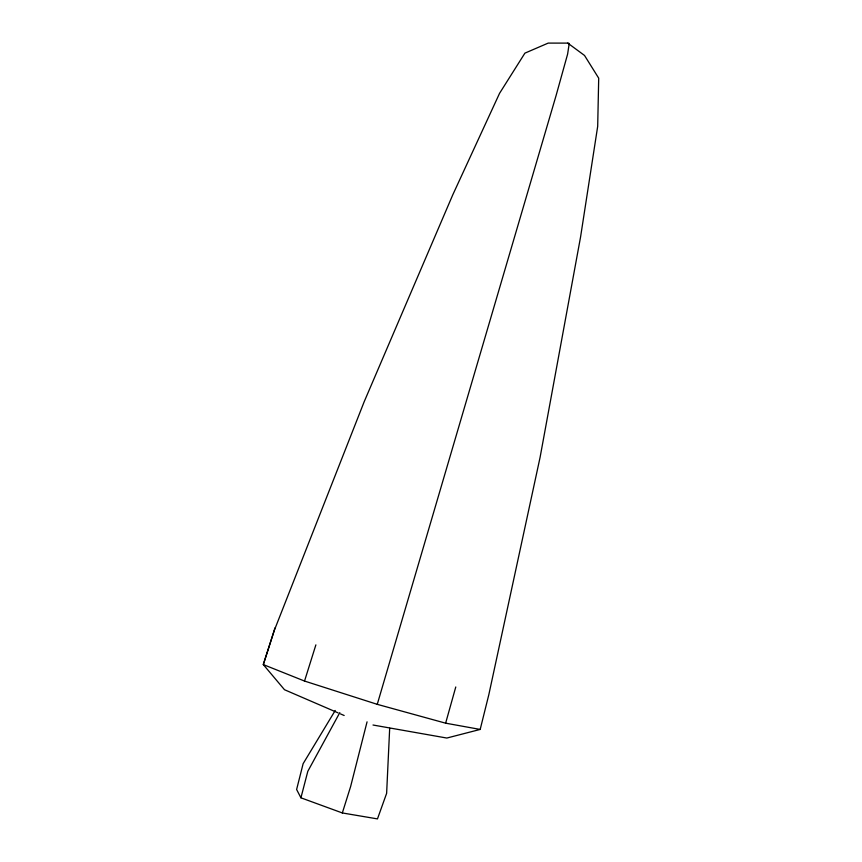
<?xml version="1.0" encoding="UTF-8"?>
<svg xmlns="http://www.w3.org/2000/svg" width="862" height="862" viewBox="0 0 862 862"><rect width="100%" height="100%" fill="white"/><g stroke="black" fill="none" stroke-linecap="round" stroke-linejoin="round"><path stroke-width="1.29" d="M389.678 728.293L386.629 793.342L377.47 818.9L342.333 812.952L300.924 797.813L296.614 789.495L303.133 763.678L335.232 710.482M373.009 725.017L446.828 738.044L480.188 729.435L488.829 694.675L540.097 457.291L580.568 236.985L597.689 126.348L598.702 78.173L584.522 55.459L567.778 43.111L548.2 43.1L524.904 53.142L499.551 93.344L452.755 194.866L364.184 401.724L274.418 630.111L263.298 664.58L284.492 689.719L338.076 712.863M367.061 721.839L350.608 786.597L342.333 812.952M300.924 797.813L307.809 771.318L339.811 712.605M480.188 729.435L445.632 723.175L377.254 704.34L556.044 95.693L567.616 54.101L569.222 43.466L567.778 43.111M445.632 723.175L455.772 686.982M377.254 704.34L304.534 681.055L315.88 644.873M275.032 627.838L263.298 664.58L304.534 681.055M340.512 713.919L344.164 715.492"/></g></svg>
